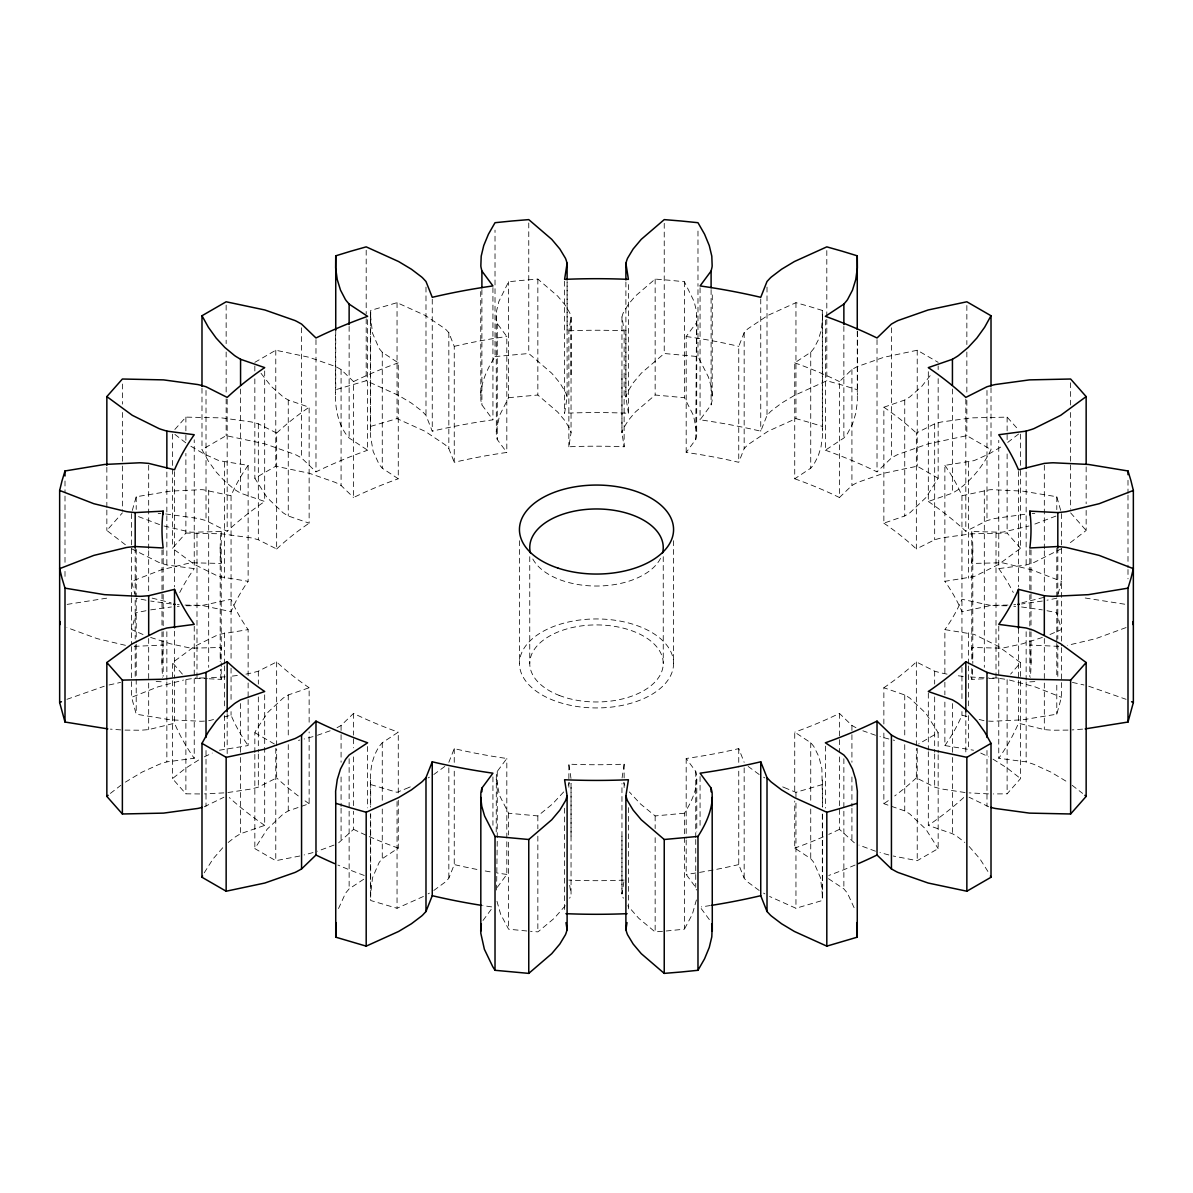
<?xml version="1.0" encoding="UTF-8"?>
<svg xmlns="http://www.w3.org/2000/svg" width="1193" height="1193" viewBox="0 0 1193 1193"><rect width="100%" height="100%" fill="white"/><g stroke="black" fill="none" stroke-linecap="round" stroke-linejoin="round"><path stroke-width="0.75" stroke-dasharray="5 3.75" d="M367.608 319.679L367.608 450.208L349.131 437.995L346.313 434.64A70.133 40.487 0 0 1 345.359 433.298C338.007 422.039 335.263 408.304 335.487 394.987L335.487 331.773M423.411 896.465L397.045 908.261L370.68 900.506L370.456 814.401M370.456 315.012L372.499 333.145L379.016 348.192A60.739 35.074 0 0 0 379.836 349.355L382.267 352.248L398.268 362.836L398.268 478.781L382.267 468.193L379.836 465.3A60.739 35.074 0 0 1 379.016 464.137L373.155 451.446L370.561 436.31L370.68 310.434L397.045 302.679L425.111 315.384L445.064 328.761A60.739 35.074 0 0 1 446.197 329.82L448.836 332.668L454.25 346.358L454.25 462.317A376.302 217.245 0 0 1 506.816 452.445L506.816 336.501L497.257 323.586L496.497 320.395A60.739 35.074 0 0 1 496.333 319.142L496.646 310.717L498.838 301.561L508.606 281.742L523.19 280.28L537.849 279.073L557.742 296.162L564.736 304.498L569.553 312.447A60.739 35.074 0 0 1 570.06 313.67L571.044 316.846L571.044 432.791L568.867 446.779A376.302 217.245 0 0 1 624.133 446.779L624.133 330.834L621.956 316.846L622.94 313.67A60.739 35.074 0 0 1 623.447 312.447L628.264 304.498L635.258 296.162L655.151 279.073L669.81 280.28L684.394 281.742L694.162 301.561L696.354 310.717L696.667 319.142A60.739 35.074 0 0 1 696.503 320.395L695.743 439.531L686.184 452.445A376.302 217.245 0 0 1 738.75 462.317L744.164 448.613L746.803 445.764A60.739 35.074 0 0 1 747.936 444.706L767.889 431.329L795.955 418.624L809.242 422.382L822.32 426.378L822.409 436.862L821.008 446.957L818.204 456.069L813.984 464.137A60.739 35.074 0 0 1 813.164 465.3L810.733 468.193L794.732 478.781L794.732 362.836L810.733 352.248L813.164 349.355A60.739 35.074 0 0 0 813.984 348.192L818.204 340.124L821.008 331.013L822.409 320.917L822.32 310.434L809.242 306.437L795.955 302.679L767.889 315.384L747.936 328.761A60.739 35.074 0 0 0 746.803 329.82L744.164 332.668L738.75 346.358L738.75 462.317M480.704 291.554L480.839 399.759A70.133 40.487 0 0 0 481.018 401.206L481.897 404.889L492.933 419.817A434.506 250.858 0 0 0 432.254 431.195L425.99 415.388L422.948 412.092A70.133 40.487 0 0 0 421.636 410.869L411.436 403.115L398.596 395.42L366.191 380.746L335.74 389.708L335.487 394.987M496.213 831.924L496.333 775.853A60.739 35.074 0 0 1 496.497 774.6L497.257 771.409L506.816 758.48A376.302 217.245 0 0 1 454.25 748.622L448.836 762.312M496.213 315.608L496.333 435.087A60.739 35.074 0 0 0 496.497 436.34L497.257 439.531L506.816 452.445M567.107 330.163L567.107 281.816L567.107 397.105L564.587 413.255A434.506 250.858 0 0 1 628.413 413.255L628.413 281.056M571.044 836.129L571.044 783.577L571.044 894.094L570.06 897.27A60.739 35.074 0 0 1 569.658 898.24M571.044 374.811L571.044 316.846L568.867 330.834L568.867 446.779M621.956 836.129L621.956 894.094L622.94 897.27A60.739 35.074 0 0 0 623.342 898.24M621.956 374.811L621.956 432.791L624.133 446.779M625.893 330.163L625.893 397.105L628.413 413.255M695.743 439.531L696.503 436.34A60.739 35.074 0 0 0 696.667 435.087L696.787 315.608M825.392 320.052L825.392 450.208L843.869 437.995L846.687 434.64A70.133 40.487 0 0 0 847.641 433.298L852.503 423.992L855.739 413.464L857.364 401.817L857.26 389.708L842.154 385.085L826.809 380.746L794.404 395.42L781.564 403.115L771.364 410.869A70.133 40.487 0 0 0 770.052 412.092L767.01 415.388L760.746 431.195A434.506 250.858 0 0 0 700.067 419.817L711.103 404.889L711.982 401.206A70.133 40.487 0 0 0 712.161 399.759L712.296 291.554M822.544 814.401L822.32 900.506L795.955 908.261L769.589 896.465M822.544 807.154L821.888 768.844L818.98 756.914L813.984 746.803A60.739 35.074 0 0 0 813.164 745.64L810.733 742.732L794.732 732.159L794.732 793.748M822.544 895.928L820.501 877.794L813.984 862.748A60.739 35.074 0 0 0 813.164 861.585L810.733 858.677L794.732 848.104L794.732 800.995M370.456 430.956L370.68 310.434M822.544 779.983L822.32 806.647M666.156 930.987L684.394 929.198L684.394 813.238C691.433 802.128 697.502 789.334 696.667 775.853A60.739 35.074 0 0 0 696.503 774.6L695.743 771.409L686.184 758.48A376.302 217.245 0 0 0 738.75 748.622L744.164 762.312M480.704 395.673C481.241 381.536 487.519 368.309 495.02 356.588L495.02 230.13M496.213 431.553L499.584 415.388L508.606 397.687L508.606 281.742M696.399 899.954L692.387 914.166L684.394 929.198M568.867 778.656L568.867 764.161A376.302 217.245 0 0 0 624.133 764.161L622.015 778.403M623.864 881.851L621.956 894.094L621.956 783.577M496.586 890.053L497.257 839.499M1061.427 647.62L1061.427 697.308L1056.789 714.189L1022.49 719.826L992.024 721.273A60.739 35.074 0 0 1 989.862 721.183L988.579 721.109M132.304 510.455L136.211 496.75L170.51 491.113L200.976 489.667A60.739 35.074 0 0 1 203.138 489.756L231.054 495.721A376.302 217.245 0 0 1 248.129 465.374L219.482 460.722A60.739 35.074 0 0 1 217.633 460.066L203.973 453.936L190.373 445.943M570.985 778.403L568.867 764.161M1058.131 594.039L1061.427 581.364L1031.811 569.881L1003.611 563.051A60.739 35.074 0 0 0 1001.509 562.768L971.773 563.454A376.302 217.245 0 0 0 971.773 531.541L1001.509 532.227A60.739 35.074 0 0 0 1003.611 531.929L1028.948 526.009M338.514 908.544L345.359 893.572A70.133 40.487 0 0 1 346.313 892.245L349.131 888.889L364.521 878.704M433.834 890.455L445.064 882.179A60.739 35.074 0 0 0 446.197 881.105L448.836 878.272L454.25 864.567L454.25 770.365M569.434 782.787L568.181 785.203M254.84 752.589L254.84 732.666L256.212 729.922L268.112 712.117L282.98 698.248A60.739 35.074 0 0 1 284.381 697.294L288.259 694.967L309.136 687.75L309.136 722.719M299.786 856.007L275.777 860.69L254.84 848.611L267.113 829.269L282.98 814.193A60.739 35.074 0 0 1 284.381 813.238L288.259 810.912L309.136 803.694L309.136 731.92M938.16 378.628L938.16 478.274L925.887 497.615L910.02 512.692A60.739 35.074 0 0 1 908.619 513.646L904.741 515.972L883.864 523.175L883.864 407.231L904.741 400.028L908.619 397.701A60.739 35.074 0 0 0 910.02 396.747L921.727 386.428L931.957 373.349M991.01 387.71L991.01 449.627C983.509 465.166 972.549 479.213 958.531 489.369A70.133 40.487 0 0 1 956.905 490.472L952.432 493.156L928.318 501.478L928.318 371.321M204.242 872.814L213.04 858.915L223.792 846.538M565.258 905.726L554.238 918.297L539.072 930.958L537.849 931.867L530.512 931.301M686.184 452.445L686.184 336.501L695.743 323.586M497.257 887.353L506.816 874.439L506.816 758.48M483.001 920.489L491.829 908.559M563.663 791.943L552.508 803.978L537.849 815.923L508.606 813.238L499.584 795.552L496.213 779.387M125.384 544.754L106.848 530.467L122.372 512.886M248.129 465.374L248.129 581.319L219.482 576.666A60.739 35.074 0 0 1 217.633 576.01L194.474 564.498L172.448 548.288L185.884 533.062L185.884 453.355M944.871 673.106L944.871 629.621L973.518 634.273A60.739 35.074 0 0 1 975.367 634.93L998.526 646.442L1020.552 662.652L1010.62 674.12M1020.552 681.054L1020.552 778.597L1007.116 793.822L993.307 793.941M174.849 429.45L185.884 417.118L221.54 417.878L251.291 421.934A60.739 35.074 0 0 1 253.289 422.397L258.329 423.813L276.657 433.044L276.657 548.989L258.329 539.758L253.289 538.356A60.739 35.074 0 0 0 251.291 537.879L221.54 533.823L185.884 533.062M398.268 792.898L398.268 732.159L382.267 742.732L379.836 745.64A60.739 35.074 0 0 0 379.016 746.803C371.798 757.868 369.696 771.573 370.68 784.562L370.68 806.304M398.268 800.249L398.268 848.104L382.267 858.677L379.836 861.585A60.739 35.074 0 0 0 379.016 862.748L372.499 877.794L370.456 895.928M337.052 727.7L341.079 725.463L353.56 713.399A376.302 217.245 0 0 0 398.268 732.159M338.633 842.81L353.56 829.344L353.56 811.24M794.732 478.781A376.302 217.245 0 0 1 839.44 497.526L839.44 381.581L851.921 369.532L855.948 367.295A60.739 35.074 0 0 1 857.603 366.49L883.73 357.318L917.223 350.235L938.16 362.329M839.44 497.526L851.921 485.476L855.948 483.24A60.739 35.074 0 0 1 857.603 482.434L883.73 473.263L917.223 466.195L938.16 478.274M825.392 450.208A434.506 250.858 0 0 1 877.019 471.861L891.439 457.948L896.092 455.368A70.133 40.487 0 0 1 898.001 454.429L928.169 443.841L966.852 435.669L991.01 449.627M444.825 766.443L433.834 774.496M172.448 677.147L172.448 662.652L194.474 646.442L217.633 634.93A60.739 35.074 0 0 1 219.482 634.273L248.129 629.621L248.129 675.626M199.693 793.941L185.884 793.822L172.448 778.597L185.765 768.128L199.977 759.166M1020.552 470.385L1020.552 548.288L998.526 564.498L975.367 576.01A60.739 35.074 0 0 1 973.518 576.666L944.871 581.319L944.871 465.374L973.518 460.722A60.739 35.074 0 0 0 975.367 460.066L989.027 453.936L1002.627 445.943M1086.152 510.395L1086.152 530.467L1067.616 544.754M228.191 842.482L234.469 837.516A70.133 40.487 0 0 1 236.095 836.412L240.568 833.713L264.682 825.392L264.682 693.372M1018.613 434.013L1007.235 442.812M110.382 793.405L120.821 785.322M712.296 395.673L711.222 386.741L708.418 377.018L697.98 356.588L664.233 353.501L641.252 373.23L633.17 382.849L627.622 392.035A70.133 40.487 0 0 0 627.041 393.436L625.893 397.105L625.893 281.816M696.787 431.553L693.416 415.388L684.394 397.687L655.151 395.017L635.258 412.107L628.264 420.443L623.447 428.391A60.739 35.074 0 0 0 622.94 429.614L621.956 432.791L621.956 316.846M125.384 782.131L142.101 772.095L159.027 764.4A70.133 40.487 0 0 1 161.159 763.639L166.856 761.88L194.235 758.271L194.235 678.31M1061.457 548.735L1033.973 562.485A70.133 40.487 0 0 1 1031.841 563.245L1026.144 565.005L998.765 568.614L998.765 440.306M254.84 362.329L275.777 350.235L309.27 357.318L335.397 366.49A60.739 35.074 0 0 1 337.052 367.295L341.079 369.532L353.56 381.581L353.56 497.526A376.302 217.245 0 0 1 398.268 478.781M264.682 370.948L264.682 501.478L240.568 493.156L236.095 490.472A70.133 40.487 0 0 1 234.469 489.369L224.866 481.375L216.142 471.951L208.372 461.154L201.99 449.627L226.148 435.669L264.831 443.841L294.999 454.429A70.133 40.487 0 0 1 296.908 455.368L301.561 457.948L315.981 471.861A434.506 250.858 0 0 1 367.608 450.208M261.043 373.349L271.273 386.428L282.98 396.747A60.739 35.074 0 0 0 284.381 397.701L288.259 400.028L309.136 407.231L309.136 523.175L288.259 515.972L284.381 513.646A60.739 35.074 0 0 1 282.98 512.692L267.113 497.615L254.84 478.274L275.777 466.195L309.27 473.263L335.397 482.434A60.739 35.074 0 0 1 337.052 483.24L341.079 485.476L353.56 497.526M883.864 723.987L883.864 687.75L904.741 694.967L908.619 697.294A60.739 35.074 0 0 1 910.02 698.248L925.887 713.325L938.16 732.666L918.58 744.014M938.16 754.751L938.16 848.611L917.223 860.69L893.214 856.007M429.42 777.18L428.123 777.925M429.42 893.125L428.123 893.87M204.316 756.839L212.265 753.051M245.922 674.134L251.291 673.061A60.739 35.074 0 0 0 253.289 672.584L258.329 671.182L276.657 661.936A376.302 217.245 0 0 0 309.136 687.75M1020.552 548.288L1007.116 533.062L971.46 533.823L941.709 537.879A60.739 35.074 0 0 0 939.711 538.356L934.671 539.758L916.343 548.989L916.343 433.044L934.671 423.813L939.711 422.397A60.739 35.074 0 0 1 941.709 421.934L971.46 417.878L1007.116 417.118L1018.151 429.45M204.257 806.796L223.911 797.237M227.952 792.525L251.291 789.005A60.739 35.074 0 0 0 253.289 788.528L258.329 787.126L276.657 777.881L276.657 748.906M928.318 501.478A434.506 250.858 0 0 1 965.823 531.288L986.984 520.625L992.8 519A70.133 40.487 0 0 1 995.111 518.448L1027.337 513.929M204.421 721.109L203.138 721.183A60.739 35.074 0 0 1 200.976 721.273L170.51 719.826L136.211 714.189L131.573 697.308L157.923 686.87L183.528 680.04M334.025 845.076L317.502 851.205M410.273 786.873L409.11 787.395M408.722 787.559L397.045 792.316L370.68 784.562M1055.924 516.077L1033.451 524.592M66.912 699.322L104.283 686.214M1126.088 627.563L1095.845 638.628L1067.571 645.324M1049.974 634.512L1061.427 629.576L1056.789 612.695L1046.992 610.727M330.133 730.787L317.502 735.261M1042.354 637.45L1022.356 643.832L1003.611 647.874A60.739 35.074 0 0 1 1001.509 648.172L971.773 647.486A376.302 217.245 0 0 1 972.772 661.444M219.482 750.218L248.129 745.565L248.129 699.56M370.68 426.378L397.045 418.624L425.111 431.329L445.064 444.706A60.739 35.074 0 0 1 446.197 445.764L448.836 448.613L454.25 462.317M822.32 784.562L795.955 792.316L784.278 787.559M313.028 736.618L304.155 739.004M313.028 852.563L304.155 854.949M109.04 684.976L120.597 682.411M944.871 465.374A376.302 217.245 0 0 1 961.946 495.721L989.862 489.756A60.739 35.074 0 0 1 992.024 489.667L1022.49 491.113L1056.789 496.75L1060.696 510.455M125.011 730.101L139.79 730.22A70.133 40.487 0 0 0 142.28 730.116L148.678 729.609L174.521 723.226A434.506 250.858 0 0 0 194.235 758.271M208.686 720.736L213.845 719.468M224.165 716.918L231.054 715.218A376.302 217.245 0 0 0 248.129 745.565M1021.924 602.808L1044.322 597.275M299.786 740.063L298.459 740.376M1056.789 598.23L1046.992 600.213M67.151 604.389L107.788 598.006M146.008 610.727L136.211 612.695L131.573 629.576L143.026 634.512M186.436 679.488L189.389 678.996A60.739 35.074 0 0 1 191.491 678.713L193.177 678.504M150.661 609.877L171.434 606.969M1042.339 601.048L1021.566 603.971M237.318 675.492L229.757 676.386M495.02 356.588L528.767 353.501L551.748 373.23L559.83 382.849L565.378 392.035A70.133 40.487 0 0 1 565.959 393.436L567.107 397.105M508.606 397.687L537.849 395.017L557.742 412.107L564.736 420.443L569.553 428.391A60.739 35.074 0 0 1 570.06 429.614L571.044 432.791M684.394 813.238L655.151 815.923L640.492 803.978L629.337 791.943M195.294 678.28L207.373 678.683M1082.588 729.132L1072.134 729.907M225.223 676.819L208.864 677.788M1058.802 646.382L1029.827 645.025A434.506 250.858 0 0 1 1030.349 677.266M177.354 606.402L179.174 606.253M1015.646 604.538L1013.826 604.687M223.852 792.883L204.525 793.867M662.488 931.301L655.151 931.867L653.928 930.958L638.762 918.297L627.742 905.726M1032.139 513.587L1034.823 513.408M1007.966 605.075L992.024 605.328A60.739 35.074 0 0 1 989.862 605.239L961.946 599.274A376.302 217.245 0 0 1 944.871 629.621M164.052 526.009L189.389 531.929A60.739 35.074 0 0 0 191.491 532.227L221.227 531.541A376.302 217.245 0 0 0 221.227 563.454L191.491 562.768A60.739 35.074 0 0 0 189.389 563.051L161.189 569.881L131.573 581.364L134.869 594.039M971.773 668.527L971.773 679.399L987.357 678.593M989.086 678.504L997.706 678.28M1029.827 681.859L1036.836 681.501M186.391 605.79L200.976 605.612A60.739 35.074 0 0 1 203.138 605.701L231.054 611.666A376.302 217.245 0 0 1 248.129 581.319M1067.989 730.101L1053.21 730.22A70.133 40.487 0 0 1 1050.72 730.116L1044.322 729.609L1018.479 723.226A434.506 250.858 0 0 1 998.765 758.271L1026.144 761.88L1031.841 763.639A70.133 40.487 0 0 1 1033.973 764.4L1050.899 772.095L1067.616 782.131M204.525 677.922L195.294 678.012M997.706 678.012L988.475 677.922M988.475 793.867L969.148 792.883M984.136 677.788L967.777 676.819M1006.609 605.79L992.024 605.612A60.739 35.074 0 0 0 989.862 605.701L961.946 611.666A376.302 217.245 0 0 0 944.871 581.319M209.103 678.772L221.227 679.399L221.227 668.348M156.164 681.501L163.173 681.859M185.034 605.075L200.976 605.328A60.739 35.074 0 0 0 203.138 605.239L231.054 599.274A376.302 217.245 0 0 0 248.129 629.621M120.866 729.907L110.412 729.132M158.177 513.408L160.861 513.587M1013.826 606.253L1015.646 606.402M179.174 604.687L177.354 604.538M165.663 513.929L197.889 518.448A70.133 40.487 0 0 1 200.2 519L206.016 520.625L227.177 531.288A434.506 250.858 0 0 1 264.682 501.478M134.198 646.382L163.173 645.025A434.506 250.858 0 0 0 162.651 677.266M526.844 930.987L508.606 929.198L500.613 914.166L496.601 899.954M965.048 792.525L941.709 789.005A60.739 35.074 0 0 1 939.711 788.528L934.671 787.126L916.343 777.881L916.343 748.443M1085.212 598.006L1125.849 604.389M963.243 676.386L955.682 675.492M1021.566 606.969L1042.339 609.877M171.434 603.971L150.661 601.048M999.823 678.504L1001.509 678.713A60.739 35.074 0 0 1 1003.611 678.996L1006.564 679.488M131.543 548.735L159.027 562.485A70.133 40.487 0 0 0 161.159 563.245L166.856 565.005L194.235 568.614L194.235 439.755M944.871 702.081L944.871 745.565L973.518 750.218M125.429 645.324L97.155 638.628L66.912 627.563M947.078 674.134L941.709 673.061A60.739 35.074 0 0 1 939.711 672.584L934.671 671.182L916.343 661.936A376.302 217.245 0 0 1 883.864 687.75M146.008 600.213L136.211 598.23L136.211 642.401M1072.403 682.411L1083.96 684.976M1009.472 680.04L1035.077 686.87L1061.427 697.308M894.541 740.376L893.214 740.063M944.871 745.565A376.302 217.245 0 0 0 961.946 715.218L968.835 716.918M979.155 719.468L984.314 720.736M152.122 598.125L171.076 602.808M888.845 739.004L879.972 736.618M888.845 854.949L879.972 852.563M1088.717 686.214L1126.088 699.322M988.743 806.796L969.089 797.237M875.498 735.261L862.867 730.787M875.498 851.205L858.975 845.076M159.549 524.592L137.076 516.077M883.864 733.039L883.864 803.694L904.741 810.912L908.619 813.238A60.739 35.074 0 0 1 910.02 814.193L925.887 829.269L938.16 848.611M928.318 751.769L928.318 825.392L952.432 833.713L956.905 836.412A70.133 40.487 0 0 1 958.531 837.516L964.809 842.482M150.646 637.45L170.644 643.832L189.389 647.874A60.739 35.074 0 0 0 191.491 648.172L221.227 647.486A376.302 217.245 0 0 0 220.228 661.444M980.735 753.051L988.684 756.839M783.89 787.395L782.727 786.873M855.948 727.7L851.921 725.463L839.44 713.399A376.302 217.245 0 0 1 794.732 732.159M854.367 842.81L839.44 829.344L839.44 753.887M274.42 744.014L254.84 732.666M993.023 759.166L1007.235 768.128L1020.552 778.597M764.877 777.925L763.58 777.18M764.877 893.87L763.58 893.125M759.166 774.496L748.175 766.443M759.166 890.455L747.936 882.179A60.739 35.074 0 0 1 746.803 881.105L744.164 878.272L738.75 864.567L738.75 768.874M828.479 878.704L843.869 888.889L846.687 892.245A70.133 40.487 0 0 1 847.641 893.572L854.486 908.544M185.765 442.812L174.387 434.013M1072.179 785.322L1082.618 793.405M969.208 846.538L979.96 858.915L988.758 872.814M1070.628 512.886L1086.152 530.467M182.38 674.12L172.448 662.652M686.184 840.006L686.184 874.439L695.743 887.353L696.414 890.053M701.171 908.559L709.999 920.489M624.819 785.203L623.566 782.787M569.687 885.355L571.044 894.094M1127.996 480.272L1127.996 493.276M1127.996 495.14L1127.996 567.659M1127.996 569.523L1127.996 578.814M1086.152 466.881L1086.152 503.7M1070.628 382.729L1070.628 405.038M1070.628 412.48L1070.628 509.172M1061.427 513.631L1061.427 645.771M1057.818 547.915L1057.818 639.03M1057.818 645.085L1057.818 678.549M1056.789 496.75L1056.789 509.635M1056.789 548.288L1056.789 641.715M1056.789 643.534L1056.789 677.952M1056.789 685.2L1056.789 714.189M1044.322 465.255L1044.322 548.929M1044.322 550.793L1044.322 593.562M1044.322 638.494L1044.322 681.263M1044.322 683.112L1044.322 729.609M1031.006 550.018L1031.006 629.979M1031.006 631.828L1031.006 663.442M1029.827 549.66L1029.827 592.951M1029.827 594.815L1029.827 630.143M1029.827 631.664L1029.827 676.849M1026.144 472.025L1026.144 565.005M1026.144 631.723L1026.144 680.07M1026.144 681.934L1026.144 761.88M1020.552 434.148L1020.552 468.581M1020.552 662.652L1020.552 679.22M1018.479 471.444L1018.479 586.911M1018.479 628.398L1018.479 678.608M1018.479 680.457L1018.479 723.226M1007.116 417.118L1007.116 442.886M1007.116 453.922L1007.116 533.062M1007.116 679.682L1007.116 793.822M998.765 626.057L998.765 674.597M998.765 677.937L998.765 758.271M996.006 532.794L996.006 678.146M986.984 390.454L986.984 520.625M986.984 750.472L986.984 806.259M984.314 490.204L984.314 667.364M972.802 547.498L972.802 663.442M971.773 531.541L971.773 661.28M968.582 462.243L968.582 578.187M968.582 632.752L968.582 664.039M968.582 665.873L968.582 708.21M968.582 715.561L968.582 748.697M966.852 305.512L966.852 344.553M966.852 351.995L966.852 392.9M966.852 400.341L966.852 435.669M965.823 399.088L965.823 531.288M965.823 711.923L965.823 754.677M961.946 495.721L961.946 660.012M961.946 667.364L961.946 702.334M961.946 711.535L961.946 715.218M952.432 389.037L952.432 493.156M952.432 703.557L952.432 755.616M952.432 757.48L952.432 833.713M944.871 682.157L944.871 694.848M938.16 365.953L938.16 369.576M938.16 732.666L938.16 752.917M934.671 423.813L934.671 539.758M934.671 671.182L934.671 684.066M934.671 696.951L934.671 752.157M934.671 753.991L934.671 787.126M928.318 693.193L928.318 750.084M917.223 350.235L917.223 466.195M917.223 748.369L917.223 860.69M916.343 661.936L916.343 746.594M904.741 400.028L904.741 515.972M904.741 694.967L904.741 737.289M904.741 744.656L904.741 810.912M891.439 327.777L891.439 457.948M877.019 339.662L877.019 471.861M857.513 331.773L857.513 394.987M857.26 331.132L857.26 389.708M851.921 369.532L851.921 485.476M851.921 725.463L851.921 732.815M851.921 734.664L851.921 762.267M851.921 776.986L851.921 806.438M851.921 808.272L851.921 841.408M843.869 326.42L843.869 437.995M843.869 758.718L843.869 888.889M839.44 713.399L839.44 752.052M826.809 250.59L826.809 317.532M826.809 319.381L826.809 380.746M825.392 746.132L825.392 808.064M822.544 315.012L822.544 430.956M822.32 310.434L822.32 426.378M822.32 813.999L822.32 900.506M810.733 352.248L810.733 468.193M810.733 742.732L810.733 801.636M810.733 808.988L810.733 858.677M795.955 302.679L795.955 418.624M795.955 792.316L795.955 797.744M795.955 803.187L795.955 908.261M767.01 287.081L767.01 415.388M760.746 298.981L760.746 431.195M744.164 332.668L744.164 448.613M744.164 767.845L744.164 878.272M738.75 748.622L738.75 767.024M711.103 289.616L711.103 404.889M700.067 287.781L700.067 419.817M700.067 776.539L700.067 826.749M697.98 231.069L697.98 286.29M697.98 289.645L697.98 356.588M696.787 779.387L696.787 831.924M695.743 771.409L695.743 837.65M695.743 839.499L695.743 887.353M686.184 758.48L686.184 838.202M684.394 281.742L684.394 397.687M673.568 540.712L673.568 663.442A77.068 44.499 0 0 1 557.966 701.976A77.068 44.499 0 0 1 557.966 624.908A77.068 44.499 0 0 1 673.568 663.442M664.233 223.33L664.233 353.501M663.248 556.699L663.248 663.442M655.151 279.073L655.151 395.017M655.151 815.923L655.151 828.598M655.151 837.665L655.151 931.867M628.413 807.631L628.413 911.765M624.133 764.161L624.133 780.729M624.133 782.563L624.133 789.93M568.867 782.28L568.867 789.527M564.587 281.235L564.587 413.255M564.587 808.198L564.587 911.944M537.849 279.073L537.849 395.017M537.849 815.923L537.849 828.807M537.849 836.159L537.849 931.867M529.752 556.699L529.752 663.442M528.767 222.957L528.767 353.501M519.432 540.712L519.432 663.442M508.606 813.238L508.606 834.981M508.606 842.228L508.606 929.198M497.257 323.586L497.257 439.531M497.257 771.409L497.257 837.65M492.933 287.602L492.933 419.817M492.933 776.911L492.933 825.258M481.897 289.616L481.897 404.889M454.25 748.622L454.25 763.117M448.836 332.668L448.836 448.613M448.836 767.845L448.836 878.272M432.254 299.175L432.254 431.195M425.99 287.081L425.99 415.388M397.045 302.679L397.045 418.624M397.045 801.517L397.045 908.261M382.267 352.248L382.267 468.193M382.267 742.732L382.267 801.636M382.267 808.988L382.267 858.677M370.68 813.551L370.68 900.506M370.456 779.983L370.456 807.154M367.608 746.505L367.608 807.87M366.191 250.217L366.191 313.804M366.191 318.829L366.191 380.746M353.56 713.399L353.56 735.142M353.56 738.765L353.56 747.832M353.56 756.884L353.56 807.616M349.131 326.42L349.131 437.995M349.131 758.718L349.131 888.889M341.079 369.532L341.079 485.476M341.079 725.463L341.079 732.815M341.079 734.664L341.079 762.267M341.079 776.986L341.079 806.438M341.079 808.272L341.079 841.408M335.74 330.207L335.74 389.708M315.981 339.662L315.981 471.861M301.561 327.777L301.561 457.948M288.259 400.028L288.259 515.972M288.259 694.967L288.259 737.289M288.259 744.656L288.259 810.912M276.657 661.936L276.657 747.086M275.777 350.235L275.777 466.195M275.777 748.429L275.777 860.69M258.329 423.813L258.329 539.758M258.329 671.182L258.329 684.066M258.329 696.951L258.329 752.157M258.329 753.991L258.329 787.126M254.84 366.012L254.84 371.53M254.84 378.882L254.84 478.274M254.84 754.408L254.84 848.611M248.129 682.992L248.129 697.711M240.568 389.037L240.568 493.156M240.568 703.557L240.568 755.616M240.568 757.48L240.568 833.713M231.054 495.721L231.054 660.877M231.054 668.125L231.054 700.723M231.054 711.595L231.054 715.218M227.177 399.267L227.177 531.288M227.177 713.593L227.177 753.752M226.148 305.14L226.148 343.629M226.148 351.995L226.148 393.839M226.148 398.85L226.148 435.669M224.418 462.243L224.418 578.187M224.418 632.752L224.418 664.039M224.418 665.873L224.418 708.21M224.418 715.561L224.418 748.697M221.227 531.541L221.227 666.514M220.198 547.498L220.198 661.623M208.686 490.204L208.686 667.364M206.016 390.454L206.016 520.625M206.016 750.472L206.016 806.259M201.99 388.262L201.99 449.627M196.994 532.794L196.994 678.146M194.235 626.25L194.235 676.461M185.884 417.118L185.884 431.612M185.884 435.236L185.884 442.484M185.884 679.712L185.884 793.822M174.521 471.623L174.521 586.911M174.521 631.186L174.521 678.042M174.521 681.397L174.521 723.226M172.448 434.177L172.448 548.288M172.448 680.771L172.448 778.597M166.856 472.025L166.856 565.005M166.856 631.723L166.856 680.07M166.856 681.934L166.856 761.88M163.173 549.63L163.173 593.145M163.173 594.472L163.173 629.8M163.173 631.634L163.173 676.282M161.994 550.018L161.994 629.964M161.994 631.828L161.994 663.442M148.678 465.255L148.678 548.929M148.678 550.793L148.678 593.562M148.678 638.494L148.678 681.263M148.678 683.112L148.678 729.609M136.211 496.75L136.211 509.441M136.211 549.287L136.211 596.396M136.211 644.25L136.211 714.189M135.182 547.915L135.182 639.03M135.182 645.085L135.182 678.549M131.573 513.631L131.573 596.455M131.573 597.663L131.573 644.772M131.573 646.576L131.573 697.308M122.372 384.027L122.372 404.114M122.372 412.48L122.372 462.69M122.372 466.031L122.372 511.215M106.848 467.253L106.848 508.158M106.848 510.022L106.848 530.467M65.004 481.003L65.004 492.724M65.004 496.064L65.004 563.007M65.004 571.387L65.004 578.068M963.705 797.55A434.506 250.858 0 0 1 928.318 825.392M855.113 865.029A434.506 250.858 0 0 1 828.777 875.453M710.357 905.532A434.506 250.858 0 0 1 701.35 906.889M491.65 906.889A434.506 250.858 0 0 1 482.643 905.532M364.223 875.453A434.506 250.858 0 0 1 337.887 865.029M264.682 825.392A434.506 250.858 0 0 1 229.295 797.55M179.711 592.533A434.506 250.858 0 0 1 194.235 568.614M998.765 568.614A434.506 250.858 0 0 1 1013.289 592.533M276.657 433.044A376.302 217.245 0 0 1 309.136 407.231M353.56 381.581A376.302 217.245 0 0 1 398.268 362.836M454.25 346.358A376.302 217.245 0 0 1 506.816 336.501M568.867 330.834A376.302 217.245 0 0 1 624.133 330.834M686.184 336.501A376.302 217.245 0 0 1 738.75 346.358M794.732 362.836A376.302 217.245 0 0 1 839.44 381.581M883.864 407.231A376.302 217.245 0 0 1 916.343 433.044M972.653 669.437A376.302 217.245 0 0 1 971.773 679.399M916.343 777.881A376.302 217.245 0 0 1 894.72 795.94M888.278 800.637A376.302 217.245 0 0 1 883.864 803.694M839.44 829.344A376.302 217.245 0 0 1 828.717 834.384M823.245 836.83A376.302 217.245 0 0 1 794.732 848.104M738.75 864.567A376.302 217.245 0 0 1 686.184 874.439M624.133 880.106A376.302 217.245 0 0 1 568.867 880.106M506.816 874.439A376.302 217.245 0 0 1 496.78 872.933M490.129 871.829A376.302 217.245 0 0 1 483.508 870.666M476.932 869.429A376.302 217.245 0 0 1 454.25 864.567M398.268 848.104A376.302 217.245 0 0 1 353.56 829.344M309.136 803.694A376.302 217.245 0 0 1 304.722 800.637M298.28 795.94A376.302 217.245 0 0 1 276.657 777.881M221.227 679.399A376.302 217.245 0 0 1 220.347 669.437M276.657 548.989A376.302 217.245 0 0 1 309.136 523.175M883.864 523.175A376.302 217.245 0 0 1 916.343 548.989M660.534 558.354A66.748 38.534 0 0 1 596.5 586.031A66.748 38.534 0 0 1 532.466 558.354M559.085 695.355A66.748 38.534 0 0 0 663.069 666.186A66.748 38.534 0 0 0 567.331 628.786A66.748 38.534 0 0 0 559.085 695.355"/><path stroke-width="1.5" d="M567.107 279.952L567.107 263.221L565.959 259.552A70.133 40.487 0 0 0 565.378 258.15L559.83 248.964L551.748 239.346L528.767 219.616L511.857 221.003L495.02 222.703L488.444 234.186L483.732 245.564L481.197 256.152L480.839 265.875A70.133 40.487 0 0 0 481.018 267.321L481.897 271.02L492.933 285.932A434.506 250.858 0 0 0 432.254 297.311L425.99 281.503L422.948 278.223A70.133 40.487 0 0 0 421.636 276.985L411.436 269.245L398.596 261.535L366.191 246.862L350.846 251.201L335.74 255.824L335.636 267.933L337.261 279.58L340.497 290.108L345.359 299.428A70.133 40.487 0 0 0 346.313 300.755L349.131 304.111L367.608 316.324A434.506 250.858 0 0 0 315.981 337.977L301.561 324.064L296.908 321.484A70.133 40.487 0 0 0 294.999 320.544L264.831 309.971L226.148 301.784L201.99 315.742L208.372 327.27L216.142 338.066L224.866 347.506L234.469 355.484A70.133 40.487 0 0 0 236.095 356.588L240.568 359.287L264.682 367.608A434.506 250.858 0 0 0 227.177 397.403L206.016 386.741L200.2 385.115A70.133 40.487 0 0 0 197.889 384.564L163.53 379.881L122.372 379.016L106.848 396.598L132.274 415.298L159.027 428.6A70.133 40.487 0 0 0 161.159 429.361L166.856 431.12L194.235 434.729A434.506 250.858 0 0 0 174.521 469.774L148.678 463.391L142.28 462.884A70.133 40.487 0 0 0 139.79 462.78L104.611 464.45L65.004 470.967L62.051 480.69L59.65 490.457L93.844 503.714L126.398 511.588A70.133 40.487 0 0 0 128.829 511.931L135.182 512.587L163.173 511.141A434.506 250.858 0 0 0 163.173 547.975L135.182 546.528L128.829 547.184A70.133 40.487 0 0 0 126.398 547.527L93.844 555.401L59.65 568.658L62.051 578.426L65.004 588.149L104.611 594.666L139.79 596.336A70.133 40.487 0 0 0 142.28 596.232L148.678 595.725L174.521 589.357A434.506 250.858 0 0 0 194.235 624.386L166.856 627.995L161.159 629.755A70.133 40.487 0 0 0 159.027 630.515L132.274 643.817L106.848 662.533L122.372 680.114L163.53 679.235L197.889 674.552A70.133 40.487 0 0 0 200.2 674L206.016 672.375L227.177 661.712A434.506 250.858 0 0 0 264.682 691.522L240.568 699.844L236.095 702.528A70.133 40.487 0 0 0 234.469 703.631L224.866 711.625L216.142 721.049L208.372 731.846L201.99 743.373L226.148 757.331L264.831 749.159L294.999 738.571A70.133 40.487 0 0 0 296.908 737.632L301.561 735.052L315.981 721.139A434.506 250.858 0 0 0 367.608 742.792L349.131 755.005L346.313 758.36A70.133 40.487 0 0 0 345.359 759.702L340.497 769.008L337.261 779.536L335.636 791.183L335.74 803.292L350.846 807.915L366.191 812.254L398.596 797.58L411.436 789.885L421.636 782.131A70.133 40.487 0 0 0 422.948 780.908L425.99 777.612L432.254 761.805A434.506 250.858 0 0 0 492.933 773.183L481.897 788.111L481.018 791.794A70.133 40.487 0 0 0 480.839 793.241L480.809 933.284L484.373 949.255L492.694 966.569L495.02 970.297L528.767 973.384L551.748 953.654L559.83 944.036L565.378 934.85A70.133 40.487 0 0 0 565.959 933.448L567.107 929.779L567.107 795.895L564.587 779.745A434.506 250.858 0 0 0 628.413 779.745L625.893 795.895L625.893 929.779L627.041 933.448A70.133 40.487 0 0 0 627.622 934.85L633.17 944.036L641.252 953.654L664.233 973.384L681.143 971.997L697.98 970.297L704.556 958.814L709.268 947.436L711.803 936.848L712.161 927.125A70.133 40.487 0 0 0 711.982 925.679L711.639 923.964M712.296 931.211L712.161 793.241A70.133 40.487 0 0 0 711.982 791.794L711.103 788.111L700.067 773.183A434.506 250.858 0 0 0 760.746 761.805L767.01 777.612L770.052 780.908A70.133 40.487 0 0 0 771.364 782.131L781.564 789.885L794.404 797.58L826.809 812.254L842.154 807.915L857.26 803.292L857.364 791.183L855.739 779.536L852.503 769.008L847.641 759.702A70.133 40.487 0 0 0 846.687 758.36L843.869 755.005L825.392 742.792A434.506 250.858 0 0 0 877.019 721.139L891.439 735.052L896.092 737.632A70.133 40.487 0 0 0 898.001 738.571L928.169 749.159L966.852 757.331L991.01 743.373L984.628 731.846L976.858 721.049L968.134 711.625L958.531 703.631A70.133 40.487 0 0 0 956.905 702.528L952.432 699.844L928.318 691.522A434.506 250.858 0 0 0 965.823 661.712L986.984 672.375L992.8 674A70.133 40.487 0 0 0 995.111 674.552L1029.47 679.235L1070.628 680.114L1086.152 662.533L1060.726 643.817L1033.973 630.515A70.133 40.487 0 0 0 1031.841 629.755L1026.144 627.995L998.765 624.386A434.506 250.858 0 0 0 1018.479 589.357L1044.322 595.725L1050.72 596.232A70.133 40.487 0 0 0 1053.21 596.336L1088.389 594.666L1127.996 588.149L1130.949 578.426L1133.35 568.658L1099.156 555.401L1066.602 547.527A70.133 40.487 0 0 0 1064.171 547.184L1057.818 546.528L1029.827 547.975A434.506 250.858 0 0 0 1029.827 511.141L1057.818 512.587L1064.171 511.931A70.133 40.487 0 0 0 1066.602 511.588L1099.156 503.714L1133.35 490.457L1130.949 480.69L1127.996 470.967L1088.389 464.45L1053.21 462.78A70.133 40.487 0 0 0 1050.72 462.884L1044.322 463.391L1018.479 469.774A434.506 250.858 0 0 0 998.765 434.729L1026.144 431.12L1031.841 429.361A70.133 40.487 0 0 0 1033.973 428.6L1060.726 415.298L1086.152 396.598L1070.628 379.016L1029.47 379.881L995.111 384.564A70.133 40.487 0 0 0 992.8 385.115L986.984 386.741L965.823 397.403A434.506 250.858 0 0 0 928.318 367.608L952.432 359.287L956.905 356.588A70.133 40.487 0 0 0 958.531 355.484L968.134 347.506L976.858 338.066L984.628 327.27L991.01 315.742L966.852 301.784L928.169 309.971L898.001 320.544A70.133 40.487 0 0 0 896.092 321.484L891.439 324.064L877.019 337.977A434.506 250.858 0 0 0 825.392 316.324L843.869 304.111L846.687 300.755A70.133 40.487 0 0 0 847.641 299.428L852.503 290.108L855.739 279.58L857.364 267.933L857.26 255.824L842.154 251.201L826.809 246.862L794.404 261.535L781.564 269.245L771.364 276.985A70.133 40.487 0 0 0 770.052 278.223L767.01 281.503L760.746 297.311A434.506 250.858 0 0 0 700.067 285.932L711.103 271.02L711.982 267.321A70.133 40.487 0 0 0 712.161 265.875L711.803 256.152L709.268 245.564L704.556 234.186L697.98 222.703L681.143 221.003L664.233 219.616L641.252 239.346L633.17 248.964L627.622 258.15A70.133 40.487 0 0 0 627.041 259.552L625.893 263.221L625.893 279.952M712.296 797.327C711.759 811.464 705.481 824.691 697.98 836.412L697.98 970.297M760.746 761.805L760.746 895.689L767.01 911.497L770.052 914.777A70.133 40.487 0 0 0 771.364 916.015L781.564 923.755L794.404 931.465L826.809 946.138L857.26 937.176L857.156 922.502M335.844 922.502L335.74 937.176L366.191 946.138L398.596 931.465L411.436 923.755L421.636 916.015A70.133 40.487 0 0 0 422.948 914.777L425.99 911.497L432.254 895.689L432.254 761.805M567.107 263.221L564.587 279.371A434.506 250.858 0 0 1 628.413 279.371L625.893 263.221M625.893 929.779L627.011 922.592M1133.35 490.457L1133.35 702.543L1127.996 722.033L1085.212 728.878M481.361 923.964L481.018 925.679A70.133 40.487 0 0 0 480.839 927.125L480.704 931.211M60.202 621.896L60.097 624.55M567.107 795.895L565.959 799.564A70.133 40.487 0 0 1 565.378 800.965L559.83 810.151L551.748 819.77L528.767 839.499L495.02 836.412L484.582 815.982L481.778 806.259L480.704 797.327M315.981 721.139L315.981 855.023L301.561 868.936L296.908 871.516A70.133 40.487 0 0 1 294.999 872.456L264.831 883.029L226.148 891.216L201.99 877.258L202.601 875.99M1086.152 662.533L1086.152 796.402L1070.628 813.984L1029.47 813.119L995.111 808.436A70.133 40.487 0 0 1 992.8 807.885L990.98 807.422M202.02 807.422L200.2 807.885A70.133 40.487 0 0 1 197.889 808.436L163.53 813.119L122.372 813.984L106.848 796.402L108.131 795.313M991.01 743.373L991.01 877.258L966.852 891.216L928.169 883.029L898.001 872.456A70.133 40.487 0 0 1 896.092 871.516L891.439 868.936L877.019 855.023L877.019 721.139M107.788 728.878L65.004 722.033L59.65 702.543L61.454 701.723M1132.903 624.55L1132.798 621.896M697.98 836.412L664.233 839.499L641.252 819.77L633.17 810.151L627.622 800.965A70.133 40.487 0 0 1 627.041 799.564L625.893 795.895M1019.284 604.21L1017.912 604.344M175.088 604.344L173.716 604.21M1131.546 701.723L1133.35 702.543M1084.869 795.313L1086.152 796.402M990.399 875.99L991.01 877.258M565.989 922.592L567.107 929.779M1127.996 470.967L1127.996 474.68M1127.996 588.149L1127.996 722.033M1086.152 396.598L1086.152 463.525M1070.628 680.114L1070.628 813.984M1057.818 512.587L1057.818 547.915M1044.322 595.725L1044.322 634.765M1029.827 511.141L1029.827 514.854M1026.144 431.12L1026.144 468.312M1018.479 589.357L1018.479 628.398M991.01 315.742L991.01 386.025M986.984 672.375L986.984 737.453M966.852 757.331L966.852 891.216M965.823 661.712L965.823 711.923M952.432 359.287L952.432 385.309M891.439 735.052L891.439 868.936M857.26 255.824L857.26 329.462M857.26 803.292L857.26 937.176M843.869 304.111L843.869 324.571M826.809 812.254L826.809 946.138M767.01 777.612L767.01 911.497M711.103 271.02L711.103 287.752M711.103 788.111L711.103 791.824M664.233 839.499L664.233 973.384M528.767 839.499L528.767 973.384M495.02 836.412L495.02 970.297M481.897 271.02L481.897 287.752M481.897 788.111L481.897 791.824M425.99 777.612L425.99 911.497M366.191 812.254L366.191 946.138M349.131 304.111L349.131 324.571M335.74 255.824L335.74 330.207M335.74 803.292L335.74 937.176M301.561 735.052L301.561 868.936M240.568 359.287L240.568 385.309M227.177 661.712L227.177 711.923M226.148 757.331L226.148 891.216M206.016 672.375L206.016 737.453M201.99 315.742L201.99 386.398M201.99 743.373L201.99 877.258M174.521 589.357L174.521 627.846M166.856 431.12L166.856 468.312M163.173 511.141L163.173 514.481M148.678 595.725L148.678 634.765M135.182 512.587L135.182 547.915M122.372 680.114L122.372 813.984M106.848 396.598L106.848 465.389M106.848 662.533L106.848 796.402M65.004 470.967L65.004 475.992M65.004 588.149L65.004 722.033M59.65 490.457L59.65 702.543M877.019 855.023A434.506 250.858 0 0 1 858.319 863.643M760.746 895.689A434.506 250.858 0 0 1 711.654 905.338M627.086 913.674A434.506 250.858 0 0 1 565.914 913.674M481.346 905.338A434.506 250.858 0 0 1 432.254 895.689M334.681 863.643A434.506 250.858 0 0 1 315.981 855.023M530.438 552.985A66.748 38.534 0 0 1 596.5 508.964A66.748 38.534 0 0 1 662.562 552.985M557.966 568.092A77.068 44.499 0 0 0 673.568 529.558A77.068 44.499 0 0 0 557.966 491.024A77.068 44.499 0 0 0 557.966 568.092"/></g></svg>
